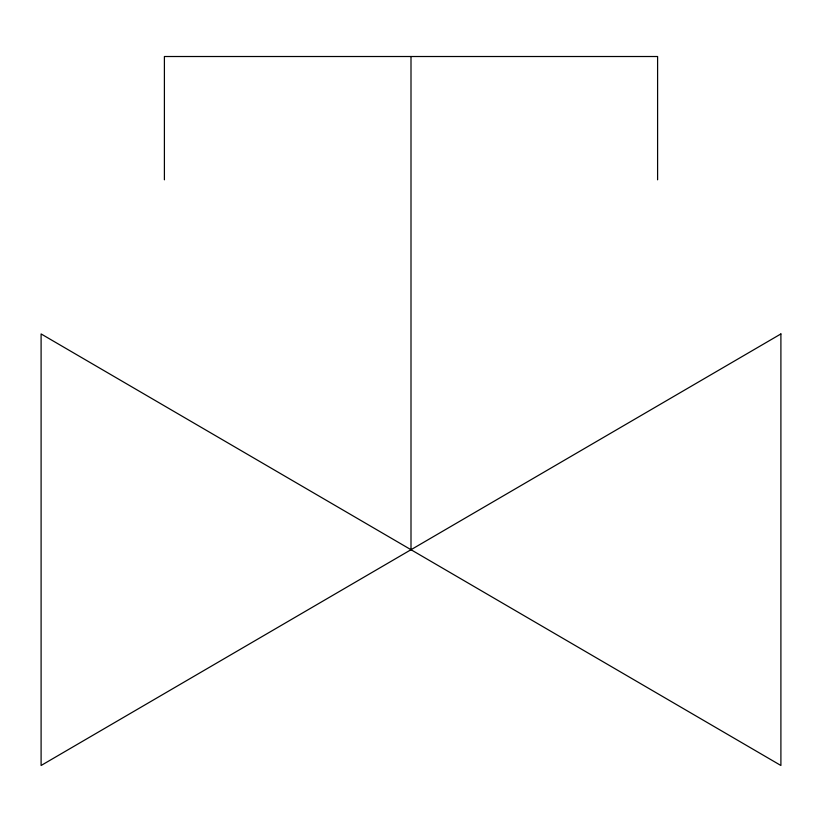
<?xml version="1.0" encoding="UTF-8"?>
<svg xmlns="http://www.w3.org/2000/svg" width="822" height="822" viewBox="0 0 822 822"><rect width="100%" height="100%" fill="white"/><g stroke="black" fill="none" stroke-linecap="round" stroke-linejoin="round"><path stroke-width="1.23" d="M657.6 179.812L657.6 56.513L164.4 56.513L164.4 179.812M411 56.513L411 549.713M780.9 333.938L41.1 765.488L41.1 333.938L780.9 765.488L780.9 333.938"/></g></svg>
